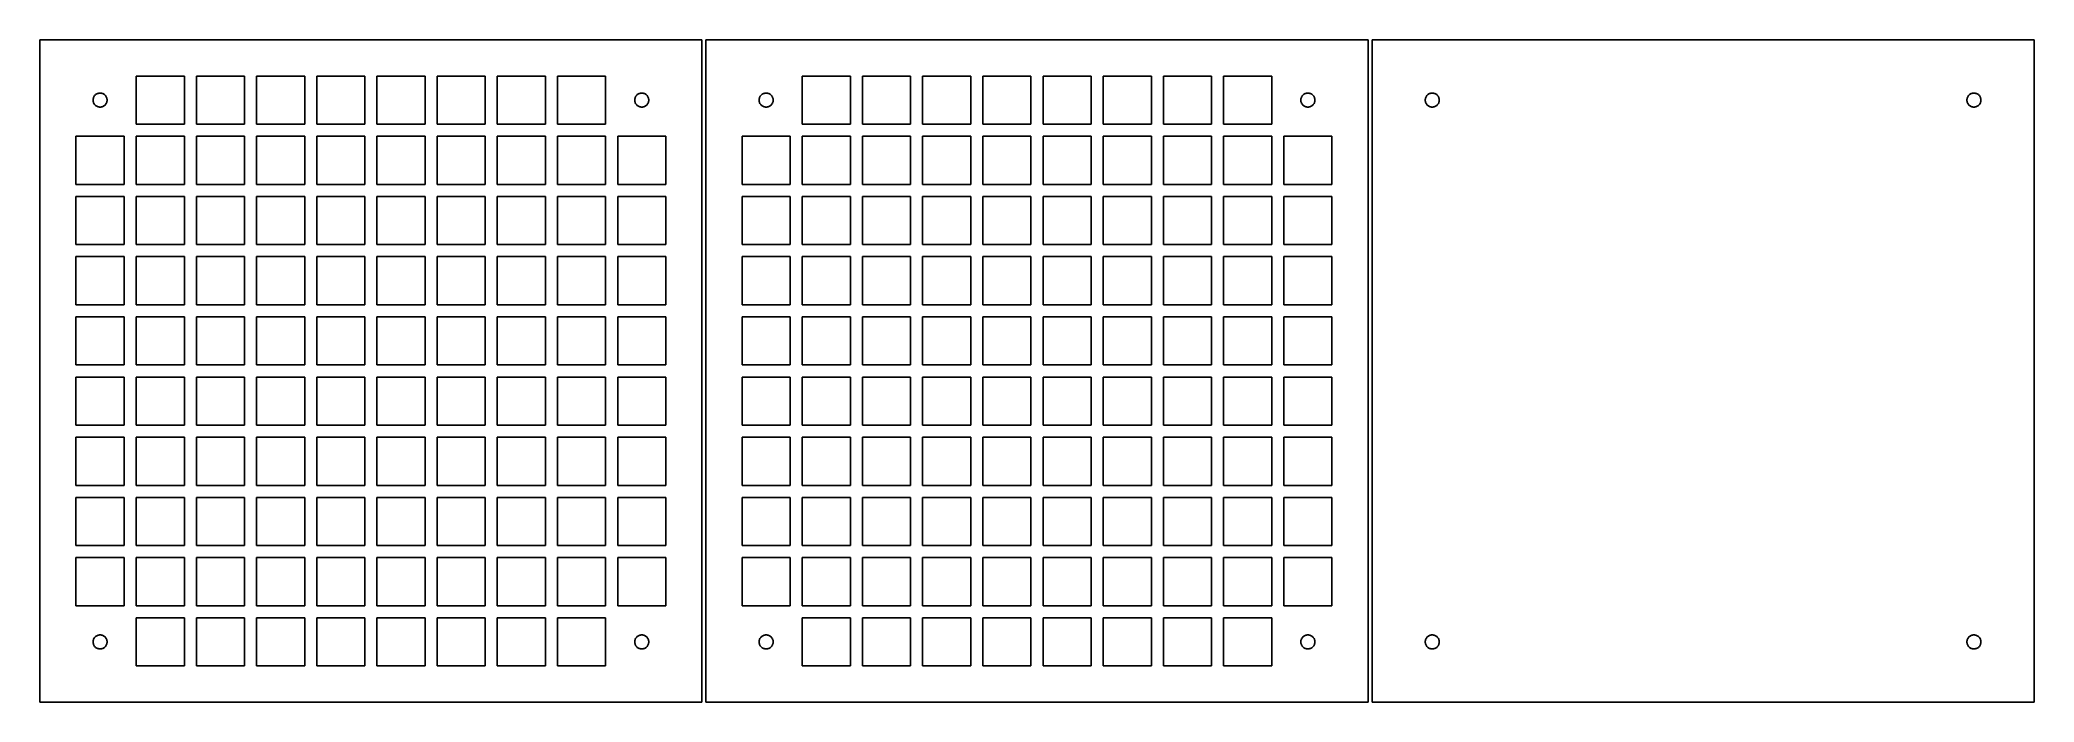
# Model space of a CAD drawing. Header units: metres. Extents: x 0 to 497, y 0 to 165.
import ezdxf

# ---------------------------------------------------------------- set-up
doc = ezdxf.new("R2010")
doc.units = ezdxf.units.M

msp = doc.modelspace()

# ---------------------------------------------------------------- linework, layer by layer
for p, q in [((165, 165), (0, 165)), ((0, 165), (0, 0)), ((165, 0), (165, 165)), ((331, 165), (166, 165)), ((166, 165), (166, 0)), ((331, 0), (331, 165)), ((497, 165), (332, 165)), ((332, 165), (332, 0)), ((497, 0), (497, 165)), ((24, 144), (24, 156)), ((24, 156), (36, 156)), ((36, 156), (36, 144)), ((39, 144), (39, 156)), ((39, 156), (51, 156)), ((51, 156), (51, 144)), ((54, 144), (54, 156)), ((54, 156), (66, 156)), ((66, 156), (66, 144)), ((69, 144), (69, 156)), ((69, 156), (81, 156)), ((81, 156), (81, 144)), ((84, 144), (84, 156)), ((84, 156), (96, 156)), ((96, 156), (96, 144)), ((99, 144), (99, 156)), ((99, 156), (111, 156)), ((111, 156), (111, 144)), ((114, 144), (114, 156)), ((114, 156), (126, 156)), ((126, 156), (126, 144)), ((129, 144), (129, 156)), ((129, 156), (141, 156)), ((141, 156), (141, 144)), ((190, 144), (190, 156)), ((190, 156), (202, 156)), ((202, 156), (202, 144)), ((205, 144), (205, 156)), ((205, 156), (217, 156)), ((217, 156), (217, 144)), ((220, 144), (220, 156)), ((220, 156), (232, 156)), ((232, 156), (232, 144)), ((235, 144), (235, 156)), ((235, 156), (247, 156)), ((247, 156), (247, 144)), ((250, 144), (250, 156)), ((250, 156), (262, 156)), ((262, 156), (262, 144)), ((265, 144), (265, 156)), ((265, 156), (277, 156)), ((277, 156), (277, 144)), ((280, 144), (280, 156)), ((280, 156), (292, 156)), ((292, 156), (292, 144)), ((295, 144), (295, 156)), ((295, 156), (307, 156)), ((307, 156), (307, 144)), ((13.25, 150), (13.2584, 150.172)), ((13.2584, 149.828), (13.25, 150)), ((13.2584, 150.172), (13.2836, 150.341)), ((13.2836, 149.659), (13.2584, 149.828)), ((13.2836, 150.341), (13.3253, 150.508)), ((13.3253, 149.492), (13.2836, 149.659)), ((13.3253, 150.508), (13.3832, 150.67)), ((13.3832, 149.33), (13.3253, 149.492)), ((13.3832, 150.67), (13.4566, 150.825)), ((13.4566, 149.175), (13.3832, 149.33)), ((13.4566, 150.825), (13.5449, 150.972)), ((13.5449, 149.028), (13.4566, 149.175)), ((13.5449, 150.972), (13.6472, 151.11)), ((13.6472, 151.11), (13.7626, 151.237)), ((13.7626, 151.237), (13.8898, 151.353)), ((13.8898, 151.353), (14.0277, 151.455)), ((14.0277, 151.455), (14.175, 151.543)), ((14.175, 151.543), (14.3303, 151.617)), ((14.3303, 151.617), (14.492, 151.675)), ((14.492, 151.675), (14.6586, 151.716)), ((14.6586, 151.716), (14.8285, 151.742)), ((14.8285, 151.742), (15, 151.75)), ((15, 151.75), (15.1715, 151.742)), ((15.1715, 151.742), (15.3414, 151.716)), ((15.3414, 151.716), (15.508, 151.675)), ((15.508, 151.675), (15.6697, 151.617)), ((15.6697, 151.617), (15.8249, 151.543)), ((15.8249, 151.543), (15.9722, 151.455)), ((15.9722, 151.455), (16.1102, 151.353)), ((16.1102, 151.353), (16.2374, 151.237)), ((16.2374, 151.237), (16.3528, 151.11)), ((16.3528, 151.11), (16.4551, 150.972)), ((16.4551, 150.972), (16.5434, 150.825)), ((16.5434, 149.175), (16.4551, 149.028)), ((16.5434, 150.825), (16.6168, 150.67)), ((16.6168, 149.33), (16.5434, 149.175)), ((16.6168, 150.67), (16.6746, 150.508)), ((16.6746, 149.492), (16.6168, 149.33)), ((16.6746, 150.508), (16.7164, 150.341)), ((16.7164, 149.659), (16.6746, 149.492)), ((16.7164, 150.341), (16.7416, 150.172)), ((16.7416, 149.828), (16.7164, 149.659)), ((16.7416, 150.172), (16.75, 150)), ((16.75, 150), (16.7416, 149.828)), ((148.25, 150), (148.258, 150.172)), ((148.258, 149.828), (148.25, 150)), ((148.258, 150.172), (148.284, 150.341)), ((148.284, 149.659), (148.258, 149.828)), ((148.284, 150.341), (148.325, 150.508)), ((148.325, 149.492), (148.284, 149.659)), ((148.325, 150.508), (148.383, 150.67)), ((148.383, 149.33), (148.325, 149.492)), ((148.383, 150.67), (148.457, 150.825)), ((148.457, 149.175), (148.383, 149.33)), ((148.457, 150.825), (148.545, 150.972)), ((148.545, 149.028), (148.457, 149.175)), ((148.545, 150.972), (148.647, 151.11)), ((148.647, 151.11), (148.763, 151.237)), ((148.763, 151.237), (148.89, 151.353)), ((148.89, 151.353), (149.028, 151.455)), ((149.028, 151.455), (149.175, 151.543)), ((149.175, 151.543), (149.33, 151.617)), ((149.33, 151.617), (149.492, 151.675)), ((149.492, 151.675), (149.659, 151.716)), ((149.659, 151.716), (149.828, 151.742)), ((149.828, 151.742), (150, 151.75)), ((150, 151.75), (150.172, 151.742)), ((150.172, 151.742), (150.341, 151.716)), ((150.341, 151.716), (150.508, 151.675)), ((150.508, 151.675), (150.67, 151.617)), ((150.67, 151.617), (150.825, 151.543)), ((150.825, 151.543), (150.972, 151.455)), ((150.972, 151.455), (151.11, 151.353)), ((151.11, 151.353), (151.237, 151.237)), ((151.237, 151.237), (151.353, 151.11)), ((151.353, 151.11), (151.455, 150.972)), ((151.455, 150.972), (151.543, 150.825)), ((151.543, 149.175), (151.455, 149.028)), ((151.543, 150.825), (151.617, 150.67)), ((151.617, 149.33), (151.543, 149.175)), ((151.617, 150.67), (151.675, 150.508)), ((151.675, 149.492), (151.617, 149.33)), ((151.675, 150.508), (151.716, 150.341)), ((151.716, 149.659), (151.675, 149.492)), ((151.716, 150.341), (151.742, 150.172)), ((151.742, 149.828), (151.716, 149.659)), ((151.742, 150.172), (151.75, 150)), ((151.75, 150), (151.742, 149.828)), ((179.25, 150), (179.258, 150.172)), ((179.258, 149.828), (179.25, 150)), ((179.258, 150.172), (179.284, 150.341)), ((179.284, 149.659), (179.258, 149.828)), ((179.284, 150.341), (179.325, 150.508)), ((179.325, 149.492), (179.284, 149.659)), ((179.325, 150.508), (179.383, 150.67)), ((179.383, 149.33), (179.325, 149.492)), ((179.383, 150.67), (179.457, 150.825)), ((179.457, 149.175), (179.383, 149.33)), ((179.457, 150.825), (179.545, 150.972)), ((179.545, 149.028), (179.457, 149.175)), ((179.545, 150.972), (179.647, 151.11)), ((179.647, 151.11), (179.763, 151.237)), ((179.763, 151.237), (179.89, 151.353)), ((179.89, 151.353), (180.028, 151.455)), ((180.028, 151.455), (180.175, 151.543)), ((180.175, 151.543), (180.33, 151.617)), ((180.33, 151.617), (180.492, 151.675)), ((180.492, 151.675), (180.659, 151.716)), ((180.659, 151.716), (180.828, 151.742)), ((180.828, 151.742), (181, 151.75)), ((181, 151.75), (181.172, 151.742)), ((181.172, 151.742), (181.341, 151.716)), ((181.341, 151.716), (181.508, 151.675)), ((181.508, 151.675), (181.67, 151.617)), ((181.67, 151.617), (181.825, 151.543)), ((181.825, 151.543), (181.972, 151.455)), ((181.972, 151.455), (182.11, 151.353)), ((182.11, 151.353), (182.237, 151.237)), ((182.237, 151.237), (182.353, 151.11)), ((182.353, 151.11), (182.455, 150.972)), ((182.455, 150.972), (182.543, 150.825)), ((182.543, 149.175), (182.455, 149.028)), ((182.543, 150.825), (182.617, 150.67)), ((182.617, 149.33), (182.543, 149.175)), ((182.617, 150.67), (182.675, 150.508)), ((182.675, 149.492), (182.617, 149.33)), ((182.675, 150.508), (182.716, 150.341)), ((182.716, 149.659), (182.675, 149.492)), ((182.716, 150.341), (182.742, 150.172)), ((182.742, 149.828), (182.716, 149.659)), ((182.742, 150.172), (182.75, 150)), ((182.75, 150), (182.742, 149.828)), ((314.25, 150), (314.258, 150.172)), ((314.258, 149.828), (314.25, 150)), ((314.258, 150.172), (314.284, 150.341)), ((314.284, 149.659), (314.258, 149.828)), ((314.284, 150.341), (314.325, 150.508)), ((314.325, 149.492), (314.284, 149.659)), ((314.325, 150.508), (314.383, 150.67)), ((314.383, 149.33), (314.325, 149.492)), ((314.383, 150.67), (314.457, 150.825)), ((314.457, 149.175), (314.383, 149.33)), ((314.457, 150.825), (314.545, 150.972)), ((314.545, 149.028), (314.457, 149.175)), ((314.545, 150.972), (314.647, 151.11)), ((314.647, 151.11), (314.763, 151.237)), ((314.763, 151.237), (314.89, 151.353)), ((314.89, 151.353), (315.028, 151.455)), ((315.028, 151.455), (315.175, 151.543)), ((315.175, 151.543), (315.33, 151.617)), ((315.33, 151.617), (315.492, 151.675)), ((315.492, 151.675), (315.659, 151.716)), ((315.659, 151.716), (315.828, 151.742)), ((315.828, 151.742), (316, 151.75)), ((316, 151.75), (316.172, 151.742)), ((316.172, 151.742), (316.341, 151.716)), ((316.341, 151.716), (316.508, 151.675)), ((316.508, 151.675), (316.67, 151.617)), ((316.67, 151.617), (316.825, 151.543)), ((316.825, 151.543), (316.972, 151.455)), ((316.972, 151.455), (317.11, 151.353)), ((317.11, 151.353), (317.237, 151.237)), ((317.237, 151.237), (317.353, 151.11)), ((317.353, 151.11), (317.455, 150.972)), ((317.455, 150.972), (317.543, 150.825)), ((317.543, 149.175), (317.455, 149.028)), ((317.543, 150.825), (317.617, 150.67)), ((317.617, 149.33), (317.543, 149.175)), ((317.617, 150.67), (317.675, 150.508)), ((317.675, 149.492), (317.617, 149.33)), ((317.675, 150.508), (317.716, 150.341)), ((317.716, 149.659), (317.675, 149.492)), ((317.716, 150.341), (317.742, 150.172)), ((317.742, 149.828), (317.716, 149.659)), ((317.742, 150.172), (317.75, 150)), ((317.75, 150), (317.742, 149.828)), ((345.25, 150), (345.258, 150.172)), ((345.258, 149.828), (345.25, 150)), ((345.258, 150.172), (345.284, 150.341)), ((345.284, 149.659), (345.258, 149.828)), ((345.284, 150.341), (345.325, 150.508)), ((345.325, 149.492), (345.284, 149.659)), ((345.325, 150.508), (345.383, 150.67)), ((345.383, 149.33), (345.325, 149.492)), ((345.383, 150.67), (345.457, 150.825)), ((345.457, 149.175), (345.383, 149.33)), ((345.457, 150.825), (345.545, 150.972)), ((345.545, 149.028), (345.457, 149.175)), ((345.545, 150.972), (345.647, 151.11)), ((345.647, 151.11), (345.763, 151.237)), ((345.763, 151.237), (345.89, 151.353)), ((345.89, 151.353), (346.028, 151.455)), ((346.028, 151.455), (346.175, 151.543)), ((346.175, 151.543), (346.33, 151.617)), ((346.33, 151.617), (346.492, 151.675)), ((346.492, 151.675), (346.659, 151.716)), ((346.659, 151.716), (346.828, 151.742)), ((346.828, 151.742), (347, 151.75)), ((347, 151.75), (347.172, 151.742)), ((347.172, 151.742), (347.341, 151.716)), ((347.341, 151.716), (347.508, 151.675)), ((347.508, 151.675), (347.67, 151.617)), ((347.67, 151.617), (347.825, 151.543)), ((347.825, 151.543), (347.972, 151.455)), ((347.972, 151.455), (348.11, 151.353)), ((348.11, 151.353), (348.237, 151.237)), ((348.237, 151.237), (348.353, 151.11)), ((348.353, 151.11), (348.455, 150.972)), ((348.455, 150.972), (348.543, 150.825)), ((348.543, 149.175), (348.455, 149.028)), ((348.543, 150.825), (348.617, 150.67)), ((348.617, 149.33), (348.543, 149.175)), ((348.617, 150.67), (348.675, 150.508)), ((348.675, 149.492), (348.617, 149.33)), ((348.675, 150.508), (348.716, 150.341)), ((348.716, 149.659), (348.675, 149.492)), ((348.716, 150.341), (348.742, 150.172)), ((348.742, 149.828), (348.716, 149.659)), ((348.742, 150.172), (348.75, 150)), ((348.75, 150), (348.742, 149.828)), ((480.25, 150), (480.258, 150.172)), ((480.258, 149.828), (480.25, 150)), ((480.258, 150.172), (480.284, 150.341)), ((480.284, 149.659), (480.258, 149.828)), ((480.284, 150.341), (480.325, 150.508)), ((480.325, 149.492), (480.284, 149.659)), ((480.325, 150.508), (480.383, 150.67)), ((480.383, 149.33), (480.325, 149.492)), ((480.383, 150.67), (480.457, 150.825)), ((480.457, 149.175), (480.383, 149.33)), ((480.457, 150.825), (480.545, 150.972)), ((480.545, 149.028), (480.457, 149.175)), ((480.545, 150.972), (480.647, 151.11)), ((480.647, 151.11), (480.763, 151.237)), ((480.763, 151.237), (480.89, 151.353)), ((480.89, 151.353), (481.028, 151.455)), ((481.028, 151.455), (481.175, 151.543)), ((481.175, 151.543), (481.33, 151.617)), ((481.33, 151.617), (481.492, 151.675)), ((481.492, 151.675), (481.659, 151.716)), ((481.659, 151.716), (481.828, 151.742)), ((481.828, 151.742), (482, 151.75)), ((482, 151.75), (482.172, 151.742)), ((482.172, 151.742), (482.341, 151.716)), ((482.341, 151.716), (482.508, 151.675)), ((482.508, 151.675), (482.67, 151.617)), ((482.67, 151.617), (482.825, 151.543)), ((482.825, 151.543), (482.972, 151.455)), ((482.972, 151.455), (483.11, 151.353)), ((483.11, 151.353), (483.237, 151.237)), ((483.237, 151.237), (483.353, 151.11)), ((483.353, 151.11), (483.455, 150.972)), ((483.455, 150.972), (483.543, 150.825)), ((483.543, 149.175), (483.455, 149.028)), ((483.543, 150.825), (483.617, 150.67)), ((483.617, 149.33), (483.543, 149.175)), ((483.617, 150.67), (483.675, 150.508)), ((483.675, 149.492), (483.617, 149.33)), ((483.675, 150.508), (483.716, 150.341)), ((483.716, 149.659), (483.675, 149.492)), ((483.716, 150.341), (483.742, 150.172)), ((483.742, 149.828), (483.716, 149.659)), ((483.742, 150.172), (483.75, 150)), ((483.75, 150), (483.742, 149.828)), ((13.6472, 148.89), (13.5449, 149.028)), ((13.7626, 148.763), (13.6472, 148.89)), ((13.8898, 148.647), (13.7626, 148.763)), ((14.0277, 148.545), (13.8898, 148.647)), ((14.175, 148.457), (14.0277, 148.545)), ((14.3303, 148.383), (14.175, 148.457)), ((14.492, 148.325), (14.3303, 148.383)), ((14.6586, 148.284), (14.492, 148.325)), ((14.8285, 148.258), (14.6586, 148.284)), ((15, 148.25), (14.8285, 148.258)), ((15.1715, 148.258), (15, 148.25)), ((15.3414, 148.284), (15.1715, 148.258)), ((15.508, 148.325), (15.3414, 148.284)), ((15.6697, 148.383), (15.508, 148.325)), ((15.8249, 148.457), (15.6697, 148.383)), ((15.9722, 148.545), (15.8249, 148.457)), ((16.1102, 148.647), (15.9722, 148.545)), ((16.2374, 148.763), (16.1102, 148.647)), ((16.3528, 148.89), (16.2374, 148.763)), ((16.4551, 149.028), (16.3528, 148.89)), ((148.647, 148.89), (148.545, 149.028)), ((148.763, 148.763), (148.647, 148.89)), ((148.89, 148.647), (148.763, 148.763)), ((149.028, 148.545), (148.89, 148.647)), ((149.175, 148.457), (149.028, 148.545)), ((149.33, 148.383), (149.175, 148.457)), ((149.492, 148.325), (149.33, 148.383)), ((149.659, 148.284), (149.492, 148.325)), ((149.828, 148.258), (149.659, 148.284)), ((150, 148.25), (149.828, 148.258)), ((150.172, 148.258), (150, 148.25)), ((150.341, 148.284), (150.172, 148.258)), ((150.508, 148.325), (150.341, 148.284)), ((150.67, 148.383), (150.508, 148.325)), ((150.825, 148.457), (150.67, 148.383)), ((150.972, 148.545), (150.825, 148.457)), ((151.11, 148.647), (150.972, 148.545)), ((151.237, 148.763), (151.11, 148.647)), ((151.353, 148.89), (151.237, 148.763)), ((151.455, 149.028), (151.353, 148.89)), ((179.647, 148.89), (179.545, 149.028)), ((179.763, 148.763), (179.647, 148.89)), ((179.89, 148.647), (179.763, 148.763)), ((180.028, 148.545), (179.89, 148.647)), ((180.175, 148.457), (180.028, 148.545)), ((180.33, 148.383), (180.175, 148.457)), ((180.492, 148.325), (180.33, 148.383)), ((180.659, 148.284), (180.492, 148.325)), ((180.828, 148.258), (180.659, 148.284)), ((181, 148.25), (180.828, 148.258)), ((181.172, 148.258), (181, 148.25)), ((181.341, 148.284), (181.172, 148.258)), ((181.508, 148.325), (181.341, 148.284)), ((181.67, 148.383), (181.508, 148.325)), ((181.825, 148.457), (181.67, 148.383)), ((181.972, 148.545), (181.825, 148.457)), ((182.11, 148.647), (181.972, 148.545)), ((182.237, 148.763), (182.11, 148.647)), ((182.353, 148.89), (182.237, 148.763)), ((182.455, 149.028), (182.353, 148.89)), ((314.647, 148.89), (314.545, 149.028)), ((314.763, 148.763), (314.647, 148.89)), ((314.89, 148.647), (314.763, 148.763)), ((315.028, 148.545), (314.89, 148.647)), ((315.175, 148.457), (315.028, 148.545)), ((315.33, 148.383), (315.175, 148.457)), ((315.492, 148.325), (315.33, 148.383)), ((315.659, 148.284), (315.492, 148.325)), ((315.828, 148.258), (315.659, 148.284)), ((316, 148.25), (315.828, 148.258)), ((316.172, 148.258), (316, 148.25)), ((316.341, 148.284), (316.172, 148.258)), ((316.508, 148.325), (316.341, 148.284)), ((316.67, 148.383), (316.508, 148.325)), ((316.825, 148.457), (316.67, 148.383)), ((316.972, 148.545), (316.825, 148.457)), ((317.11, 148.647), (316.972, 148.545)), ((317.237, 148.763), (317.11, 148.647)), ((317.353, 148.89), (317.237, 148.763)), ((317.455, 149.028), (317.353, 148.89)), ((345.647, 148.89), (345.545, 149.028)), ((345.763, 148.763), (345.647, 148.89)), ((345.89, 148.647), (345.763, 148.763)), ((346.028, 148.545), (345.89, 148.647)), ((346.175, 148.457), (346.028, 148.545)), ((346.33, 148.383), (346.175, 148.457)), ((346.492, 148.325), (346.33, 148.383)), ((346.659, 148.284), (346.492, 148.325)), ((346.828, 148.258), (346.659, 148.284)), ((347, 148.25), (346.828, 148.258)), ((347.172, 148.258), (347, 148.25)), ((347.341, 148.284), (347.172, 148.258)), ((347.508, 148.325), (347.341, 148.284)), ((347.67, 148.383), (347.508, 148.325)), ((347.825, 148.457), (347.67, 148.383)), ((347.972, 148.545), (347.825, 148.457)), ((348.11, 148.647), (347.972, 148.545)), ((348.237, 148.763), (348.11, 148.647)), ((348.353, 148.89), (348.237, 148.763)), ((348.455, 149.028), (348.353, 148.89)), ((480.647, 148.89), (480.545, 149.028)), ((480.763, 148.763), (480.647, 148.89)), ((480.89, 148.647), (480.763, 148.763)), ((481.028, 148.545), (480.89, 148.647)), ((481.175, 148.457), (481.028, 148.545)), ((481.33, 148.383), (481.175, 148.457)), ((481.492, 148.325), (481.33, 148.383)), ((481.659, 148.284), (481.492, 148.325)), ((481.828, 148.258), (481.659, 148.284)), ((482, 148.25), (481.828, 148.258)), ((482.172, 148.258), (482, 148.25)), ((482.341, 148.284), (482.172, 148.258)), ((482.508, 148.325), (482.341, 148.284)), ((482.67, 148.383), (482.508, 148.325)), ((482.825, 148.457), (482.67, 148.383)), ((482.972, 148.545), (482.825, 148.457)), ((483.11, 148.647), (482.972, 148.545)), ((483.237, 148.763), (483.11, 148.647)), ((483.353, 148.89), (483.237, 148.763)), ((483.455, 149.028), (483.353, 148.89)), ((9, 129), (9, 141)), ((9, 141), (21, 141)), ((21, 141), (21, 129)), ((36, 144), (24, 144)), ((24, 129), (24, 141)), ((24, 141), (36, 141)), ((36, 141), (36, 129)), ((51, 144), (39, 144)), ((39, 129), (39, 141)), ((39, 141), (51, 141)), ((51, 141), (51, 129)), ((66, 144), (54, 144)), ((54, 129), (54, 141)), ((54, 141), (66, 141)), ((66, 141), (66, 129)), ((81, 144), (69, 144)), ((69, 129), (69, 141)), ((69, 141), (81, 141)), ((81, 141), (81, 129)), ((96, 144), (84, 144)), ((84, 129), (84, 141)), ((84, 141), (96, 141)), ((96, 141), (96, 129)), ((111, 144), (99, 144)), ((99, 129), (99, 141)), ((99, 141), (111, 141)), ((111, 141), (111, 129)), ((126, 144), (114, 144)), ((114, 129), (114, 141)), ((114, 141), (126, 141)), ((126, 141), (126, 129)), ((141, 144), (129, 144)), ((129, 129), (129, 141)), ((129, 141), (141, 141)), ((141, 141), (141, 129)), ((144, 129), (144, 141)), ((144, 141), (156, 141)), ((156, 141), (156, 129)), ((175, 129), (175, 141)), ((175, 141), (187, 141)), ((187, 141), (187, 129)), ((202, 144), (190, 144)), ((190, 129), (190, 141)), ((190, 141), (202, 141)), ((202, 141), (202, 129)), ((217, 144), (205, 144)), ((205, 129), (205, 141)), ((205, 141), (217, 141)), ((217, 141), (217, 129)), ((232, 144), (220, 144)), ((220, 129), (220, 141)), ((220, 141), (232, 141)), ((232, 141), (232, 129)), ((247, 144), (235, 144)), ((235, 129), (235, 141)), ((235, 141), (247, 141)), ((247, 141), (247, 129)), ((262, 144), (250, 144)), ((250, 129), (250, 141)), ((250, 141), (262, 141)), ((262, 141), (262, 129)), ((277, 144), (265, 144)), ((265, 129), (265, 141)), ((265, 141), (277, 141)), ((277, 141), (277, 129)), ((292, 144), (280, 144)), ((280, 129), (280, 141)), ((280, 141), (292, 141)), ((292, 141), (292, 129)), ((307, 144), (295, 144)), ((295, 129), (295, 141)), ((295, 141), (307, 141)), ((307, 141), (307, 129)), ((310, 129), (310, 141)), ((310, 141), (322, 141)), ((322, 141), (322, 129)), ((21, 129), (9, 129)), ((9, 114), (9, 126)), ((9, 126), (21, 126)), ((21, 126), (21, 114)), ((36, 129), (24, 129)), ((24, 114), (24, 126)), ((24, 126), (36, 126)), ((36, 126), (36, 114)), ((51, 129), (39, 129)), ((39, 114), (39, 126)), ((39, 126), (51, 126)), ((51, 126), (51, 114)), ((66, 129), (54, 129)), ((54, 114), (54, 126)), ((54, 126), (66, 126)), ((66, 126), (66, 114)), ((81, 129), (69, 129)), ((69, 114), (69, 126)), ((69, 126), (81, 126)), ((81, 126), (81, 114)), ((96, 129), (84, 129)), ((84, 114), (84, 126)), ((84, 126), (96, 126)), ((96, 126), (96, 114)), ((111, 129), (99, 129)), ((99, 114), (99, 126)), ((99, 126), (111, 126)), ((111, 126), (111, 114)), ((126, 129), (114, 129)), ((114, 114), (114, 126)), ((114, 126), (126, 126)), ((126, 126), (126, 114)), ((141, 129), (129, 129)), ((129, 114), (129, 126)), ((129, 126), (141, 126)), ((141, 126), (141, 114)), ((156, 129), (144, 129)), ((144, 114), (144, 126)), ((144, 126), (156, 126)), ((156, 126), (156, 114)), ((187, 129), (175, 129)), ((175, 114), (175, 126)), ((175, 126), (187, 126)), ((187, 126), (187, 114)), ((202, 129), (190, 129)), ((190, 114), (190, 126)), ((190, 126), (202, 126)), ((202, 126), (202, 114)), ((217, 129), (205, 129)), ((205, 114), (205, 126)), ((205, 126), (217, 126)), ((217, 126), (217, 114)), ((232, 129), (220, 129)), ((220, 114), (220, 126)), ((220, 126), (232, 126)), ((232, 126), (232, 114)), ((247, 129), (235, 129)), ((235, 114), (235, 126)), ((235, 126), (247, 126)), ((247, 126), (247, 114)), ((262, 129), (250, 129)), ((250, 114), (250, 126)), ((250, 126), (262, 126)), ((262, 126), (262, 114)), ((277, 129), (265, 129)), ((265, 114), (265, 126)), ((265, 126), (277, 126)), ((277, 126), (277, 114)), ((292, 129), (280, 129)), ((280, 114), (280, 126)), ((280, 126), (292, 126)), ((292, 126), (292, 114)), ((307, 129), (295, 129)), ((295, 114), (295, 126)), ((295, 126), (307, 126)), ((307, 126), (307, 114)), ((322, 129), (310, 129)), ((310, 114), (310, 126)), ((310, 126), (322, 126)), ((322, 126), (322, 114)), ((21, 114), (9, 114)), ((9, 99), (9, 111)), ((9, 111), (21, 111)), ((21, 111), (21, 99)), ((36, 114), (24, 114)), ((24, 99), (24, 111)), ((24, 111), (36, 111)), ((36, 111), (36, 99)), ((51, 114), (39, 114)), ((39, 99), (39, 111)), ((39, 111), (51, 111)), ((51, 111), (51, 99)), ((66, 114), (54, 114)), ((54, 99), (54, 111)), ((54, 111), (66, 111)), ((66, 111), (66, 99)), ((81, 114), (69, 114)), ((69, 99), (69, 111)), ((69, 111), (81, 111)), ((81, 111), (81, 99)), ((96, 114), (84, 114)), ((84, 99), (84, 111)), ((84, 111), (96, 111)), ((96, 111), (96, 99)), ((111, 114), (99, 114)), ((99, 99), (99, 111)), ((99, 111), (111, 111)), ((111, 111), (111, 99)), ((126, 114), (114, 114)), ((114, 99), (114, 111)), ((114, 111), (126, 111)), ((126, 111), (126, 99)), ((141, 114), (129, 114)), ((129, 99), (129, 111)), ((129, 111), (141, 111)), ((141, 111), (141, 99)), ((156, 114), (144, 114)), ((144, 99), (144, 111)), ((144, 111), (156, 111)), ((156, 111), (156, 99)), ((187, 114), (175, 114)), ((175, 99), (175, 111)), ((175, 111), (187, 111)), ((187, 111), (187, 99)), ((202, 114), (190, 114)), ((190, 99), (190, 111)), ((190, 111), (202, 111)), ((202, 111), (202, 99)), ((217, 114), (205, 114)), ((205, 99), (205, 111)), ((205, 111), (217, 111)), ((217, 111), (217, 99)), ((232, 114), (220, 114)), ((220, 99), (220, 111)), ((220, 111), (232, 111)), ((232, 111), (232, 99)), ((247, 114), (235, 114)), ((235, 99), (235, 111)), ((235, 111), (247, 111)), ((247, 111), (247, 99)), ((262, 114), (250, 114)), ((250, 99), (250, 111)), ((250, 111), (262, 111)), ((262, 111), (262, 99)), ((277, 114), (265, 114)), ((265, 99), (265, 111)), ((265, 111), (277, 111)), ((277, 111), (277, 99)), ((292, 114), (280, 114)), ((280, 99), (280, 111)), ((280, 111), (292, 111)), ((292, 111), (292, 99)), ((307, 114), (295, 114)), ((295, 99), (295, 111)), ((295, 111), (307, 111)), ((307, 111), (307, 99)), ((322, 114), (310, 114)), ((310, 99), (310, 111)), ((310, 111), (322, 111)), ((322, 111), (322, 99)), ((21, 99), (9, 99)), ((9, 84), (9, 96)), ((9, 96), (21, 96)), ((21, 96), (21, 84)), ((36, 99), (24, 99)), ((24, 84), (24, 96)), ((24, 96), (36, 96)), ((36, 96), (36, 84)), ((51, 99), (39, 99)), ((39, 84), (39, 96)), ((39, 96), (51, 96)), ((51, 96), (51, 84)), ((66, 99), (54, 99)), ((54, 84), (54, 96)), ((54, 96), (66, 96)), ((66, 96), (66, 84)), ((81, 99), (69, 99)), ((69, 84), (69, 96)), ((69, 96), (81, 96)), ((81, 96), (81, 84)), ((96, 99), (84, 99)), ((84, 84), (84, 96)), ((84, 96), (96, 96)), ((96, 96), (96, 84)), ((111, 99), (99, 99)), ((99, 84), (99, 96)), ((99, 96), (111, 96)), ((111, 96), (111, 84)), ((126, 99), (114, 99)), ((114, 84), (114, 96)), ((114, 96), (126, 96)), ((126, 96), (126, 84)), ((141, 99), (129, 99)), ((129, 84), (129, 96)), ((129, 96), (141, 96)), ((141, 96), (141, 84)), ((156, 99), (144, 99)), ((144, 84), (144, 96)), ((144, 96), (156, 96)), ((156, 96), (156, 84)), ((187, 99), (175, 99)), ((175, 84), (175, 96)), ((175, 96), (187, 96)), ((187, 96), (187, 84)), ((202, 99), (190, 99)), ((190, 84), (190, 96)), ((190, 96), (202, 96)), ((202, 96), (202, 84)), ((217, 99), (205, 99)), ((205, 84), (205, 96)), ((205, 96), (217, 96)), ((217, 96), (217, 84)), ((232, 99), (220, 99)), ((220, 84), (220, 96)), ((220, 96), (232, 96)), ((232, 96), (232, 84)), ((247, 99), (235, 99)), ((235, 84), (235, 96)), ((235, 96), (247, 96)), ((247, 96), (247, 84)), ((262, 99), (250, 99)), ((250, 84), (250, 96)), ((250, 96), (262, 96)), ((262, 96), (262, 84)), ((277, 99), (265, 99)), ((265, 84), (265, 96)), ((265, 96), (277, 96)), ((277, 96), (277, 84)), ((292, 99), (280, 99)), ((280, 84), (280, 96)), ((280, 96), (292, 96)), ((292, 96), (292, 84)), ((307, 99), (295, 99)), ((295, 84), (295, 96)), ((295, 96), (307, 96)), ((307, 96), (307, 84)), ((322, 99), (310, 99)), ((310, 84), (310, 96)), ((310, 96), (322, 96)), ((322, 96), (322, 84)), ((21, 84), (9, 84)), ((9, 69), (9, 81)), ((9, 81), (21, 81)), ((21, 81), (21, 69)), ((36, 84), (24, 84)), ((24, 69), (24, 81)), ((24, 81), (36, 81)), ((36, 81), (36, 69)), ((51, 84), (39, 84)), ((39, 69), (39, 81)), ((39, 81), (51, 81)), ((51, 81), (51, 69)), ((66, 84), (54, 84)), ((54, 69), (54, 81)), ((54, 81), (66, 81)), ((66, 81), (66, 69)), ((81, 84), (69, 84)), ((69, 69), (69, 81)), ((69, 81), (81, 81)), ((81, 81), (81, 69)), ((96, 84), (84, 84)), ((84, 69), (84, 81)), ((84, 81), (96, 81)), ((96, 81), (96, 69)), ((111, 84), (99, 84)), ((99, 69), (99, 81)), ((99, 81), (111, 81)), ((111, 81), (111, 69)), ((126, 84), (114, 84)), ((114, 69), (114, 81)), ((114, 81), (126, 81)), ((126, 81), (126, 69)), ((141, 84), (129, 84)), ((129, 69), (129, 81)), ((129, 81), (141, 81)), ((141, 81), (141, 69)), ((156, 84), (144, 84)), ((144, 69), (144, 81)), ((144, 81), (156, 81)), ((156, 81), (156, 69)), ((187, 84), (175, 84)), ((175, 69), (175, 81)), ((175, 81), (187, 81)), ((187, 81), (187, 69)), ((202, 84), (190, 84)), ((190, 69), (190, 81)), ((190, 81), (202, 81)), ((202, 81), (202, 69)), ((217, 84), (205, 84)), ((205, 69), (205, 81)), ((205, 81), (217, 81)), ((217, 81), (217, 69)), ((232, 84), (220, 84)), ((220, 69), (220, 81)), ((220, 81), (232, 81)), ((232, 81), (232, 69)), ((247, 84), (235, 84)), ((235, 69), (235, 81)), ((235, 81), (247, 81)), ((247, 81), (247, 69)), ((262, 84), (250, 84)), ((250, 69), (250, 81)), ((250, 81), (262, 81)), ((262, 81), (262, 69)), ((277, 84), (265, 84)), ((265, 69), (265, 81)), ((265, 81), (277, 81)), ((277, 81), (277, 69)), ((292, 84), (280, 84)), ((280, 69), (280, 81)), ((280, 81), (292, 81)), ((292, 81), (292, 69)), ((307, 84), (295, 84)), ((295, 69), (295, 81)), ((295, 81), (307, 81)), ((307, 81), (307, 69)), ((322, 84), (310, 84)), ((310, 69), (310, 81)), ((310, 81), (322, 81)), ((322, 81), (322, 69)), ((21, 69), (9, 69)), ((9, 54), (9, 66)), ((9, 66), (21, 66)), ((21, 66), (21, 54)), ((36, 69), (24, 69)), ((24, 54), (24, 66)), ((24, 66), (36, 66)), ((36, 66), (36, 54)), ((51, 69), (39, 69)), ((39, 54), (39, 66)), ((39, 66), (51, 66)), ((51, 66), (51, 54)), ((66, 69), (54, 69)), ((54, 54), (54, 66)), ((54, 66), (66, 66)), ((66, 66), (66, 54)), ((81, 69), (69, 69)), ((69, 54), (69, 66)), ((69, 66), (81, 66)), ((81, 66), (81, 54)), ((96, 69), (84, 69)), ((84, 54), (84, 66)), ((84, 66), (96, 66)), ((96, 66), (96, 54)), ((111, 69), (99, 69)), ((99, 54), (99, 66)), ((99, 66), (111, 66)), ((111, 66), (111, 54)), ((126, 69), (114, 69)), ((114, 54), (114, 66)), ((114, 66), (126, 66)), ((126, 66), (126, 54)), ((141, 69), (129, 69)), ((129, 54), (129, 66)), ((129, 66), (141, 66)), ((141, 66), (141, 54)), ((156, 69), (144, 69)), ((144, 54), (144, 66)), ((144, 66), (156, 66)), ((156, 66), (156, 54)), ((187, 69), (175, 69)), ((175, 54), (175, 66)), ((175, 66), (187, 66)), ((187, 66), (187, 54)), ((202, 69), (190, 69)), ((190, 54), (190, 66)), ((190, 66), (202, 66)), ((202, 66), (202, 54)), ((217, 69), (205, 69)), ((205, 54), (205, 66)), ((205, 66), (217, 66)), ((217, 66), (217, 54)), ((232, 69), (220, 69)), ((220, 54), (220, 66)), ((220, 66), (232, 66)), ((232, 66), (232, 54)), ((247, 69), (235, 69)), ((235, 54), (235, 66)), ((235, 66), (247, 66)), ((247, 66), (247, 54)), ((262, 69), (250, 69)), ((250, 54), (250, 66)), ((250, 66), (262, 66)), ((262, 66), (262, 54)), ((277, 69), (265, 69)), ((265, 54), (265, 66)), ((265, 66), (277, 66)), ((277, 66), (277, 54)), ((292, 69), (280, 69)), ((280, 54), (280, 66)), ((280, 66), (292, 66)), ((292, 66), (292, 54)), ((307, 69), (295, 69)), ((295, 54), (295, 66)), ((295, 66), (307, 66)), ((307, 66), (307, 54)), ((322, 69), (310, 69)), ((310, 54), (310, 66)), ((310, 66), (322, 66)), ((322, 66), (322, 54)), ((21, 54), (9, 54)), ((9, 39), (9, 51)), ((9, 51), (21, 51)), ((21, 51), (21, 39)), ((36, 54), (24, 54)), ((24, 39), (24, 51)), ((24, 51), (36, 51)), ((36, 51), (36, 39)), ((51, 54), (39, 54)), ((39, 39), (39, 51)), ((39, 51), (51, 51)), ((51, 51), (51, 39)), ((66, 54), (54, 54)), ((54, 39), (54, 51)), ((54, 51), (66, 51)), ((66, 51), (66, 39)), ((81, 54), (69, 54)), ((69, 39), (69, 51)), ((69, 51), (81, 51)), ((81, 51), (81, 39)), ((96, 54), (84, 54)), ((84, 39), (84, 51)), ((84, 51), (96, 51)), ((96, 51), (96, 39)), ((111, 54), (99, 54)), ((99, 39), (99, 51)), ((99, 51), (111, 51)), ((111, 51), (111, 39)), ((126, 54), (114, 54)), ((114, 39), (114, 51)), ((114, 51), (126, 51)), ((126, 51), (126, 39)), ((141, 54), (129, 54)), ((129, 39), (129, 51)), ((129, 51), (141, 51)), ((141, 51), (141, 39)), ((156, 54), (144, 54)), ((144, 39), (144, 51)), ((144, 51), (156, 51)), ((156, 51), (156, 39)), ((187, 54), (175, 54)), ((175, 39), (175, 51)), ((175, 51), (187, 51)), ((187, 51), (187, 39)), ((202, 54), (190, 54)), ((190, 39), (190, 51)), ((190, 51), (202, 51)), ((202, 51), (202, 39)), ((217, 54), (205, 54)), ((205, 39), (205, 51)), ((205, 51), (217, 51)), ((217, 51), (217, 39)), ((232, 54), (220, 54)), ((220, 39), (220, 51)), ((220, 51), (232, 51)), ((232, 51), (232, 39)), ((247, 54), (235, 54)), ((235, 39), (235, 51)), ((235, 51), (247, 51)), ((247, 51), (247, 39)), ((262, 54), (250, 54)), ((250, 39), (250, 51)), ((250, 51), (262, 51)), ((262, 51), (262, 39)), ((277, 54), (265, 54)), ((265, 39), (265, 51)), ((265, 51), (277, 51)), ((277, 51), (277, 39)), ((292, 54), (280, 54)), ((280, 39), (280, 51)), ((280, 51), (292, 51)), ((292, 51), (292, 39)), ((307, 54), (295, 54)), ((295, 39), (295, 51)), ((295, 51), (307, 51)), ((307, 51), (307, 39)), ((322, 54), (310, 54)), ((310, 39), (310, 51)), ((310, 51), (322, 51)), ((322, 51), (322, 39)), ((21, 39), (9, 39)), ((9, 24), (9, 36)), ((9, 36), (21, 36)), ((21, 36), (21, 24)), ((36, 39), (24, 39)), ((24, 24), (24, 36)), ((24, 36), (36, 36)), ((36, 36), (36, 24)), ((51, 39), (39, 39)), ((39, 24), (39, 36)), ((39, 36), (51, 36)), ((51, 36), (51, 24)), ((66, 39), (54, 39)), ((54, 24), (54, 36)), ((54, 36), (66, 36)), ((66, 36), (66, 24)), ((81, 39), (69, 39)), ((69, 24), (69, 36)), ((69, 36), (81, 36)), ((81, 36), (81, 24)), ((96, 39), (84, 39)), ((84, 24), (84, 36)), ((84, 36), (96, 36)), ((96, 36), (96, 24)), ((111, 39), (99, 39)), ((99, 24), (99, 36)), ((99, 36), (111, 36)), ((111, 36), (111, 24)), ((126, 39), (114, 39)), ((114, 24), (114, 36)), ((114, 36), (126, 36)), ((126, 36), (126, 24)), ((141, 39), (129, 39)), ((129, 24), (129, 36)), ((129, 36), (141, 36)), ((141, 36), (141, 24)), ((156, 39), (144, 39)), ((144, 24), (144, 36)), ((144, 36), (156, 36)), ((156, 36), (156, 24)), ((187, 39), (175, 39)), ((175, 24), (175, 36)), ((175, 36), (187, 36)), ((187, 36), (187, 24)), ((202, 39), (190, 39)), ((190, 24), (190, 36)), ((190, 36), (202, 36)), ((202, 36), (202, 24)), ((217, 39), (205, 39)), ((205, 24), (205, 36)), ((205, 36), (217, 36)), ((217, 36), (217, 24)), ((232, 39), (220, 39)), ((220, 24), (220, 36)), ((220, 36), (232, 36)), ((232, 36), (232, 24)), ((247, 39), (235, 39)), ((235, 24), (235, 36)), ((235, 36), (247, 36)), ((247, 36), (247, 24)), ((262, 39), (250, 39)), ((250, 24), (250, 36)), ((250, 36), (262, 36)), ((262, 36), (262, 24)), ((277, 39), (265, 39)), ((265, 24), (265, 36)), ((265, 36), (277, 36)), ((277, 36), (277, 24)), ((292, 39), (280, 39)), ((280, 24), (280, 36)), ((280, 36), (292, 36)), ((292, 36), (292, 24)), ((307, 39), (295, 39)), ((295, 24), (295, 36)), ((295, 36), (307, 36)), ((307, 36), (307, 24)), ((322, 39), (310, 39)), ((310, 24), (310, 36)), ((310, 36), (322, 36)), ((322, 36), (322, 24)), ((21, 24), (9, 24)), ((36, 24), (24, 24)), ((24, 9), (24, 21)), ((24, 21), (36, 21)), ((36, 21), (36, 9)), ((51, 24), (39, 24)), ((39, 9), (39, 21)), ((39, 21), (51, 21)), ((51, 21), (51, 9)), ((66, 24), (54, 24)), ((54, 9), (54, 21)), ((54, 21), (66, 21)), ((66, 21), (66, 9)), ((81, 24), (69, 24)), ((69, 9), (69, 21)), ((69, 21), (81, 21)), ((81, 21), (81, 9)), ((96, 24), (84, 24)), ((84, 9), (84, 21)), ((84, 21), (96, 21)), ((96, 21), (96, 9)), ((111, 24), (99, 24)), ((99, 9), (99, 21)), ((99, 21), (111, 21)), ((111, 21), (111, 9)), ((126, 24), (114, 24)), ((114, 9), (114, 21)), ((114, 21), (126, 21)), ((126, 21), (126, 9)), ((141, 24), (129, 24)), ((129, 9), (129, 21)), ((129, 21), (141, 21)), ((141, 21), (141, 9)), ((156, 24), (144, 24)), ((187, 24), (175, 24)), ((202, 24), (190, 24)), ((190, 9), (190, 21)), ((190, 21), (202, 21)), ((202, 21), (202, 9)), ((217, 24), (205, 24)), ((205, 9), (205, 21)), ((205, 21), (217, 21)), ((217, 21), (217, 9)), ((232, 24), (220, 24)), ((220, 9), (220, 21)), ((220, 21), (232, 21)), ((232, 21), (232, 9)), ((247, 24), (235, 24)), ((235, 9), (235, 21)), ((235, 21), (247, 21)), ((247, 21), (247, 9)), ((262, 24), (250, 24)), ((250, 9), (250, 21)), ((250, 21), (262, 21)), ((262, 21), (262, 9)), ((277, 24), (265, 24)), ((265, 9), (265, 21)), ((265, 21), (277, 21)), ((277, 21), (277, 9)), ((292, 24), (280, 24)), ((280, 9), (280, 21)), ((280, 21), (292, 21)), ((292, 21), (292, 9)), ((307, 24), (295, 24)), ((295, 9), (295, 21)), ((295, 21), (307, 21)), ((307, 21), (307, 9)), ((322, 24), (310, 24)), ((13.25, 15), (13.2584, 15.1715)), ((13.2584, 14.8285), (13.25, 15)), ((13.2584, 15.1715), (13.2836, 15.3414)), ((13.2836, 15.3414), (13.3253, 15.508)), ((13.3253, 15.508), (13.3832, 15.6697)), ((13.3832, 15.6697), (13.4566, 15.8249)), ((13.4566, 15.8249), (13.5449, 15.9722)), ((13.5449, 15.9722), (13.6472, 16.1102)), ((13.6472, 16.1102), (13.7626, 16.2374)), ((13.7626, 16.2374), (13.8898, 16.3528)), ((13.8898, 16.3528), (14.0277, 16.4551)), ((14.0277, 16.4551), (14.175, 16.5434)), ((14.175, 16.5434), (14.3303, 16.6168)), ((14.3303, 16.6168), (14.492, 16.6746)), ((14.492, 16.6746), (14.6586, 16.7164)), ((14.6586, 16.7164), (14.8285, 16.7416)), ((14.8285, 16.7416), (15, 16.75)), ((15, 16.75), (15.1715, 16.7416)), ((15.1715, 16.7416), (15.3414, 16.7164)), ((15.3414, 16.7164), (15.508, 16.6746)), ((15.508, 16.6746), (15.6697, 16.6168)), ((15.6697, 16.6168), (15.8249, 16.5434)), ((15.8249, 16.5434), (15.9722, 16.4551)), ((15.9722, 16.4551), (16.1102, 16.3528)), ((16.1102, 16.3528), (16.2374, 16.2374)), ((16.2374, 16.2374), (16.3528, 16.1102)), ((16.3528, 16.1102), (16.4551, 15.9722)), ((16.4551, 15.9722), (16.5434, 15.8249)), ((16.5434, 15.8249), (16.6168, 15.6697)), ((16.6168, 15.6697), (16.6746, 15.508)), ((16.6746, 15.508), (16.7164, 15.3414)), ((16.7164, 15.3414), (16.7416, 15.1715)), ((16.7416, 15.1715), (16.75, 15)), ((16.75, 15), (16.7416, 14.8285)), ((148.25, 15), (148.258, 15.1715)), ((148.258, 14.8285), (148.25, 15)), ((148.258, 15.1715), (148.284, 15.3414)), ((148.284, 15.3414), (148.325, 15.508)), ((148.325, 15.508), (148.383, 15.6697)), ((148.383, 15.6697), (148.457, 15.8249)), ((148.457, 15.8249), (148.545, 15.9722)), ((148.545, 15.9722), (148.647, 16.1102)), ((148.647, 16.1102), (148.763, 16.2374)), ((148.763, 16.2374), (148.89, 16.3528)), ((148.89, 16.3528), (149.028, 16.4551)), ((149.028, 16.4551), (149.175, 16.5434)), ((149.175, 16.5434), (149.33, 16.6168)), ((149.33, 16.6168), (149.492, 16.6746)), ((149.492, 16.6746), (149.659, 16.7164)), ((149.659, 16.7164), (149.828, 16.7416)), ((149.828, 16.7416), (150, 16.75)), ((150, 16.75), (150.172, 16.7416)), ((150.172, 16.7416), (150.341, 16.7164)), ((150.341, 16.7164), (150.508, 16.6746)), ((150.508, 16.6746), (150.67, 16.6168)), ((150.67, 16.6168), (150.825, 16.5434)), ((150.825, 16.5434), (150.972, 16.4551)), ((150.972, 16.4551), (151.11, 16.3528)), ((151.11, 16.3528), (151.237, 16.2374)), ((151.237, 16.2374), (151.353, 16.1102)), ((151.353, 16.1102), (151.455, 15.9722)), ((151.455, 15.9722), (151.543, 15.8249)), ((151.543, 15.8249), (151.617, 15.6697)), ((151.617, 15.6697), (151.675, 15.508)), ((151.675, 15.508), (151.716, 15.3414)), ((151.716, 15.3414), (151.742, 15.1715)), ((151.742, 15.1715), (151.75, 15)), ((151.75, 15), (151.742, 14.8285)), ((179.25, 15), (179.258, 15.1715)), ((179.258, 14.8285), (179.25, 15)), ((179.258, 15.1715), (179.284, 15.3414)), ((179.284, 15.3414), (179.325, 15.508)), ((179.325, 15.508), (179.383, 15.6697)), ((179.383, 15.6697), (179.457, 15.8249)), ((179.457, 15.8249), (179.545, 15.9722)), ((179.545, 15.9722), (179.647, 16.1102)), ((179.647, 16.1102), (179.763, 16.2374)), ((179.763, 16.2374), (179.89, 16.3528)), ((179.89, 16.3528), (180.028, 16.4551)), ((180.028, 16.4551), (180.175, 16.5434)), ((180.175, 16.5434), (180.33, 16.6168)), ((180.33, 16.6168), (180.492, 16.6746)), ((180.492, 16.6746), (180.659, 16.7164)), ((180.659, 16.7164), (180.828, 16.7416)), ((180.828, 16.7416), (181, 16.75)), ((181, 16.75), (181.172, 16.7416)), ((181.172, 16.7416), (181.341, 16.7164)), ((181.341, 16.7164), (181.508, 16.6746)), ((181.508, 16.6746), (181.67, 16.6168)), ((181.67, 16.6168), (181.825, 16.5434)), ((181.825, 16.5434), (181.972, 16.4551)), ((181.972, 16.4551), (182.11, 16.3528)), ((182.11, 16.3528), (182.237, 16.2374)), ((182.237, 16.2374), (182.353, 16.1102)), ((182.353, 16.1102), (182.455, 15.9722)), ((182.455, 15.9722), (182.543, 15.8249)), ((182.543, 15.8249), (182.617, 15.6697)), ((182.617, 15.6697), (182.675, 15.508)), ((182.675, 15.508), (182.716, 15.3414)), ((182.716, 15.3414), (182.742, 15.1715)), ((182.742, 15.1715), (182.75, 15)), ((182.75, 15), (182.742, 14.8285)), ((314.25, 15), (314.258, 15.1715)), ((314.258, 14.8285), (314.25, 15)), ((314.258, 15.1715), (314.284, 15.3414)), ((314.284, 15.3414), (314.325, 15.508)), ((314.325, 15.508), (314.383, 15.6697)), ((314.383, 15.6697), (314.457, 15.8249)), ((314.457, 15.8249), (314.545, 15.9722)), ((314.545, 15.9722), (314.647, 16.1102)), ((314.647, 16.1102), (314.763, 16.2374)), ((314.763, 16.2374), (314.89, 16.3528)), ((314.89, 16.3528), (315.028, 16.4551)), ((315.028, 16.4551), (315.175, 16.5434)), ((315.175, 16.5434), (315.33, 16.6168)), ((315.33, 16.6168), (315.492, 16.6746)), ((315.492, 16.6746), (315.659, 16.7164)), ((315.659, 16.7164), (315.828, 16.7416)), ((315.828, 16.7416), (316, 16.75)), ((316, 16.75), (316.172, 16.7416)), ((316.172, 16.7416), (316.341, 16.7164)), ((316.341, 16.7164), (316.508, 16.6746)), ((316.508, 16.6746), (316.67, 16.6168)), ((316.67, 16.6168), (316.825, 16.5434)), ((316.825, 16.5434), (316.972, 16.4551)), ((316.972, 16.4551), (317.11, 16.3528)), ((317.11, 16.3528), (317.237, 16.2374)), ((317.237, 16.2374), (317.353, 16.1102)), ((317.353, 16.1102), (317.455, 15.9722)), ((317.455, 15.9722), (317.543, 15.8249)), ((317.543, 15.8249), (317.617, 15.6697)), ((317.617, 15.6697), (317.675, 15.508)), ((317.675, 15.508), (317.716, 15.3414)), ((317.716, 15.3414), (317.742, 15.1715)), ((317.742, 15.1715), (317.75, 15)), ((317.75, 15), (317.742, 14.8285)), ((345.25, 15), (345.258, 15.1715)), ((345.258, 14.8285), (345.25, 15)), ((345.258, 15.1715), (345.284, 15.3414)), ((345.284, 15.3414), (345.325, 15.508)), ((345.325, 15.508), (345.383, 15.6697)), ((345.383, 15.6697), (345.457, 15.8249)), ((345.457, 15.8249), (345.545, 15.9722)), ((345.545, 15.9722), (345.647, 16.1102)), ((345.647, 16.1102), (345.763, 16.2374)), ((345.763, 16.2374), (345.89, 16.3528)), ((345.89, 16.3528), (346.028, 16.4551)), ((346.028, 16.4551), (346.175, 16.5434)), ((346.175, 16.5434), (346.33, 16.6168)), ((346.33, 16.6168), (346.492, 16.6746)), ((346.492, 16.6746), (346.659, 16.7164)), ((346.659, 16.7164), (346.828, 16.7416)), ((346.828, 16.7416), (347, 16.75)), ((347, 16.75), (347.172, 16.7416)), ((347.172, 16.7416), (347.341, 16.7164)), ((347.341, 16.7164), (347.508, 16.6746)), ((347.508, 16.6746), (347.67, 16.6168)), ((347.67, 16.6168), (347.825, 16.5434)), ((347.825, 16.5434), (347.972, 16.4551)), ((347.972, 16.4551), (348.11, 16.3528)), ((348.11, 16.3528), (348.237, 16.2374)), ((348.237, 16.2374), (348.353, 16.1102)), ((348.353, 16.1102), (348.455, 15.9722)), ((348.455, 15.9722), (348.543, 15.8249)), ((348.543, 15.8249), (348.617, 15.6697)), ((348.617, 15.6697), (348.675, 15.508)), ((348.675, 15.508), (348.716, 15.3414)), ((348.716, 15.3414), (348.742, 15.1715)), ((348.742, 15.1715), (348.75, 15)), ((348.75, 15), (348.742, 14.8285)), ((480.25, 15), (480.258, 15.1715)), ((480.258, 14.8285), (480.25, 15)), ((480.258, 15.1715), (480.284, 15.3414)), ((480.284, 15.3414), (480.325, 15.508)), ((480.325, 15.508), (480.383, 15.6697)), ((480.383, 15.6697), (480.457, 15.8249)), ((480.457, 15.8249), (480.545, 15.9722)), ((480.545, 15.9722), (480.647, 16.1102)), ((480.647, 16.1102), (480.763, 16.2374)), ((480.763, 16.2374), (480.89, 16.3528)), ((480.89, 16.3528), (481.028, 16.4551)), ((481.028, 16.4551), (481.175, 16.5434)), ((481.175, 16.5434), (481.33, 16.6168)), ((481.33, 16.6168), (481.492, 16.6746)), ((481.492, 16.6746), (481.659, 16.7164)), ((481.659, 16.7164), (481.828, 16.7416)), ((481.828, 16.7416), (482, 16.75)), ((482, 16.75), (482.172, 16.7416)), ((482.172, 16.7416), (482.341, 16.7164)), ((482.341, 16.7164), (482.508, 16.6746)), ((482.508, 16.6746), (482.67, 16.6168)), ((482.67, 16.6168), (482.825, 16.5434)), ((482.825, 16.5434), (482.972, 16.4551)), ((482.972, 16.4551), (483.11, 16.3528)), ((483.11, 16.3528), (483.237, 16.2374)), ((483.237, 16.2374), (483.353, 16.1102)), ((483.353, 16.1102), (483.455, 15.9722)), ((483.455, 15.9722), (483.543, 15.8249)), ((483.543, 15.8249), (483.617, 15.6697)), ((483.617, 15.6697), (483.675, 15.508)), ((483.675, 15.508), (483.716, 15.3414)), ((483.716, 15.3414), (483.742, 15.1715)), ((483.742, 15.1715), (483.75, 15)), ((483.75, 15), (483.742, 14.8285)), ((13.2836, 14.6586), (13.2584, 14.8285)), ((13.3253, 14.492), (13.2836, 14.6586)), ((13.3832, 14.3303), (13.3253, 14.492)), ((13.4566, 14.175), (13.3832, 14.3303)), ((13.5449, 14.0277), (13.4566, 14.175)), ((13.6472, 13.8898), (13.5449, 14.0277)), ((13.7626, 13.7626), (13.6472, 13.8898)), ((13.8898, 13.6472), (13.7626, 13.7626)), ((14.0277, 13.5449), (13.8898, 13.6472)), ((14.175, 13.4566), (14.0277, 13.5449)), ((14.3303, 13.3832), (14.175, 13.4566)), ((14.492, 13.3253), (14.3303, 13.3832)), ((14.6586, 13.2836), (14.492, 13.3253)), ((14.8285, 13.2584), (14.6586, 13.2836)), ((15, 13.25), (14.8285, 13.2584)), ((15.1715, 13.2584), (15, 13.25)), ((15.3414, 13.2836), (15.1715, 13.2584)), ((15.508, 13.3253), (15.3414, 13.2836)), ((15.6697, 13.3832), (15.508, 13.3253)), ((15.8249, 13.4566), (15.6697, 13.3832)), ((15.9722, 13.5449), (15.8249, 13.4566)), ((16.1102, 13.6472), (15.9722, 13.5449)), ((16.2374, 13.7626), (16.1102, 13.6472)), ((16.3528, 13.8898), (16.2374, 13.7626)), ((16.4551, 14.0277), (16.3528, 13.8898)), ((16.5434, 14.175), (16.4551, 14.0277)), ((16.6168, 14.3303), (16.5434, 14.175)), ((16.6746, 14.492), (16.6168, 14.3303)), ((16.7164, 14.6586), (16.6746, 14.492)), ((16.7416, 14.8285), (16.7164, 14.6586)), ((148.284, 14.6586), (148.258, 14.8285)), ((148.325, 14.492), (148.284, 14.6586)), ((148.383, 14.3303), (148.325, 14.492)), ((148.457, 14.175), (148.383, 14.3303)), ((148.545, 14.0277), (148.457, 14.175)), ((148.647, 13.8898), (148.545, 14.0277)), ((148.763, 13.7626), (148.647, 13.8898)), ((148.89, 13.6472), (148.763, 13.7626)), ((149.028, 13.5449), (148.89, 13.6472)), ((149.175, 13.4566), (149.028, 13.5449)), ((149.33, 13.3832), (149.175, 13.4566)), ((149.492, 13.3253), (149.33, 13.3832)), ((149.659, 13.2836), (149.492, 13.3253)), ((149.828, 13.2584), (149.659, 13.2836)), ((150, 13.25), (149.828, 13.2584)), ((150.172, 13.2584), (150, 13.25)), ((150.341, 13.2836), (150.172, 13.2584)), ((150.508, 13.3253), (150.341, 13.2836)), ((150.67, 13.3832), (150.508, 13.3253)), ((150.825, 13.4566), (150.67, 13.3832)), ((150.972, 13.5449), (150.825, 13.4566)), ((151.11, 13.6472), (150.972, 13.5449)), ((151.237, 13.7626), (151.11, 13.6472)), ((151.353, 13.8898), (151.237, 13.7626)), ((151.455, 14.0277), (151.353, 13.8898)), ((151.543, 14.175), (151.455, 14.0277)), ((151.617, 14.3303), (151.543, 14.175)), ((151.675, 14.492), (151.617, 14.3303)), ((151.716, 14.6586), (151.675, 14.492)), ((151.742, 14.8285), (151.716, 14.6586)), ((179.284, 14.6586), (179.258, 14.8285)), ((179.325, 14.492), (179.284, 14.6586)), ((179.383, 14.3303), (179.325, 14.492)), ((179.457, 14.175), (179.383, 14.3303)), ((179.545, 14.0277), (179.457, 14.175)), ((179.647, 13.8898), (179.545, 14.0277)), ((179.763, 13.7626), (179.647, 13.8898)), ((179.89, 13.6472), (179.763, 13.7626)), ((180.028, 13.5449), (179.89, 13.6472)), ((180.175, 13.4566), (180.028, 13.5449)), ((180.33, 13.3832), (180.175, 13.4566)), ((180.492, 13.3253), (180.33, 13.3832)), ((180.659, 13.2836), (180.492, 13.3253)), ((180.828, 13.2584), (180.659, 13.2836)), ((181, 13.25), (180.828, 13.2584)), ((181.172, 13.2584), (181, 13.25)), ((181.341, 13.2836), (181.172, 13.2584)), ((181.508, 13.3253), (181.341, 13.2836)), ((181.67, 13.3832), (181.508, 13.3253)), ((181.825, 13.4566), (181.67, 13.3832)), ((181.972, 13.5449), (181.825, 13.4566)), ((182.11, 13.6472), (181.972, 13.5449)), ((182.237, 13.7626), (182.11, 13.6472)), ((182.353, 13.8898), (182.237, 13.7626)), ((182.455, 14.0277), (182.353, 13.8898)), ((182.543, 14.175), (182.455, 14.0277)), ((182.617, 14.3303), (182.543, 14.175)), ((182.675, 14.492), (182.617, 14.3303)), ((182.716, 14.6586), (182.675, 14.492)), ((182.742, 14.8285), (182.716, 14.6586)), ((314.284, 14.6586), (314.258, 14.8285)), ((314.325, 14.492), (314.284, 14.6586)), ((314.383, 14.3303), (314.325, 14.492)), ((314.457, 14.175), (314.383, 14.3303)), ((314.545, 14.0277), (314.457, 14.175)), ((314.647, 13.8898), (314.545, 14.0277)), ((314.763, 13.7626), (314.647, 13.8898)), ((314.89, 13.6472), (314.763, 13.7626)), ((315.028, 13.5449), (314.89, 13.6472)), ((315.175, 13.4566), (315.028, 13.5449)), ((315.33, 13.3832), (315.175, 13.4566)), ((315.492, 13.3253), (315.33, 13.3832)), ((315.659, 13.2836), (315.492, 13.3253)), ((315.828, 13.2584), (315.659, 13.2836)), ((316, 13.25), (315.828, 13.2584)), ((316.172, 13.2584), (316, 13.25)), ((316.341, 13.2836), (316.172, 13.2584)), ((316.508, 13.3253), (316.341, 13.2836)), ((316.67, 13.3832), (316.508, 13.3253)), ((316.825, 13.4566), (316.67, 13.3832)), ((316.972, 13.5449), (316.825, 13.4566)), ((317.11, 13.6472), (316.972, 13.5449)), ((317.237, 13.7626), (317.11, 13.6472)), ((317.353, 13.8898), (317.237, 13.7626)), ((317.455, 14.0277), (317.353, 13.8898)), ((317.543, 14.175), (317.455, 14.0277)), ((317.617, 14.3303), (317.543, 14.175)), ((317.675, 14.492), (317.617, 14.3303)), ((317.716, 14.6586), (317.675, 14.492)), ((317.742, 14.8285), (317.716, 14.6586)), ((345.284, 14.6586), (345.258, 14.8285)), ((345.325, 14.492), (345.284, 14.6586)), ((345.383, 14.3303), (345.325, 14.492)), ((345.457, 14.175), (345.383, 14.3303)), ((345.545, 14.0277), (345.457, 14.175)), ((345.647, 13.8898), (345.545, 14.0277)), ((345.763, 13.7626), (345.647, 13.8898)), ((345.89, 13.6472), (345.763, 13.7626)), ((346.028, 13.5449), (345.89, 13.6472)), ((346.175, 13.4566), (346.028, 13.5449)), ((346.33, 13.3832), (346.175, 13.4566)), ((346.492, 13.3253), (346.33, 13.3832)), ((346.659, 13.2836), (346.492, 13.3253)), ((346.828, 13.2584), (346.659, 13.2836)), ((347, 13.25), (346.828, 13.2584)), ((347.172, 13.2584), (347, 13.25)), ((347.341, 13.2836), (347.172, 13.2584)), ((347.508, 13.3253), (347.341, 13.2836)), ((347.67, 13.3832), (347.508, 13.3253)), ((347.825, 13.4566), (347.67, 13.3832)), ((347.972, 13.5449), (347.825, 13.4566)), ((348.11, 13.6472), (347.972, 13.5449)), ((348.237, 13.7626), (348.11, 13.6472)), ((348.353, 13.8898), (348.237, 13.7626)), ((348.455, 14.0277), (348.353, 13.8898)), ((348.543, 14.175), (348.455, 14.0277)), ((348.617, 14.3303), (348.543, 14.175)), ((348.675, 14.492), (348.617, 14.3303)), ((348.716, 14.6586), (348.675, 14.492)), ((348.742, 14.8285), (348.716, 14.6586)), ((480.284, 14.6586), (480.258, 14.8285)), ((480.325, 14.492), (480.284, 14.6586)), ((480.383, 14.3303), (480.325, 14.492)), ((480.457, 14.175), (480.383, 14.3303)), ((480.545, 14.0277), (480.457, 14.175)), ((480.647, 13.8898), (480.545, 14.0277)), ((480.763, 13.7626), (480.647, 13.8898)), ((480.89, 13.6472), (480.763, 13.7626)), ((481.028, 13.5449), (480.89, 13.6472)), ((481.175, 13.4566), (481.028, 13.5449)), ((481.33, 13.3832), (481.175, 13.4566)), ((481.492, 13.3253), (481.33, 13.3832)), ((481.659, 13.2836), (481.492, 13.3253)), ((481.828, 13.2584), (481.659, 13.2836)), ((482, 13.25), (481.828, 13.2584)), ((482.172, 13.2584), (482, 13.25)), ((482.341, 13.2836), (482.172, 13.2584)), ((482.508, 13.3253), (482.341, 13.2836)), ((482.67, 13.3832), (482.508, 13.3253)), ((482.825, 13.4566), (482.67, 13.3832)), ((482.972, 13.5449), (482.825, 13.4566)), ((483.11, 13.6472), (482.972, 13.5449)), ((483.237, 13.7626), (483.11, 13.6472)), ((483.353, 13.8898), (483.237, 13.7626)), ((483.455, 14.0277), (483.353, 13.8898)), ((483.543, 14.175), (483.455, 14.0277)), ((483.617, 14.3303), (483.543, 14.175)), ((483.675, 14.492), (483.617, 14.3303)), ((483.716, 14.6586), (483.675, 14.492)), ((483.742, 14.8285), (483.716, 14.6586)), ((36, 9), (24, 9)), ((51, 9), (39, 9)), ((66, 9), (54, 9)), ((81, 9), (69, 9)), ((96, 9), (84, 9)), ((111, 9), (99, 9)), ((126, 9), (114, 9)), ((141, 9), (129, 9)), ((202, 9), (190, 9)), ((217, 9), (205, 9)), ((232, 9), (220, 9)), ((247, 9), (235, 9)), ((262, 9), (250, 9)), ((277, 9), (265, 9)), ((292, 9), (280, 9)), ((307, 9), (295, 9)), ((0, 0), (165, 0)), ((166, 0), (331, 0)), ((332, 0), (497, 0))]:
    msp.add_line(p, q)

doc.saveas('drawing.dxf')
